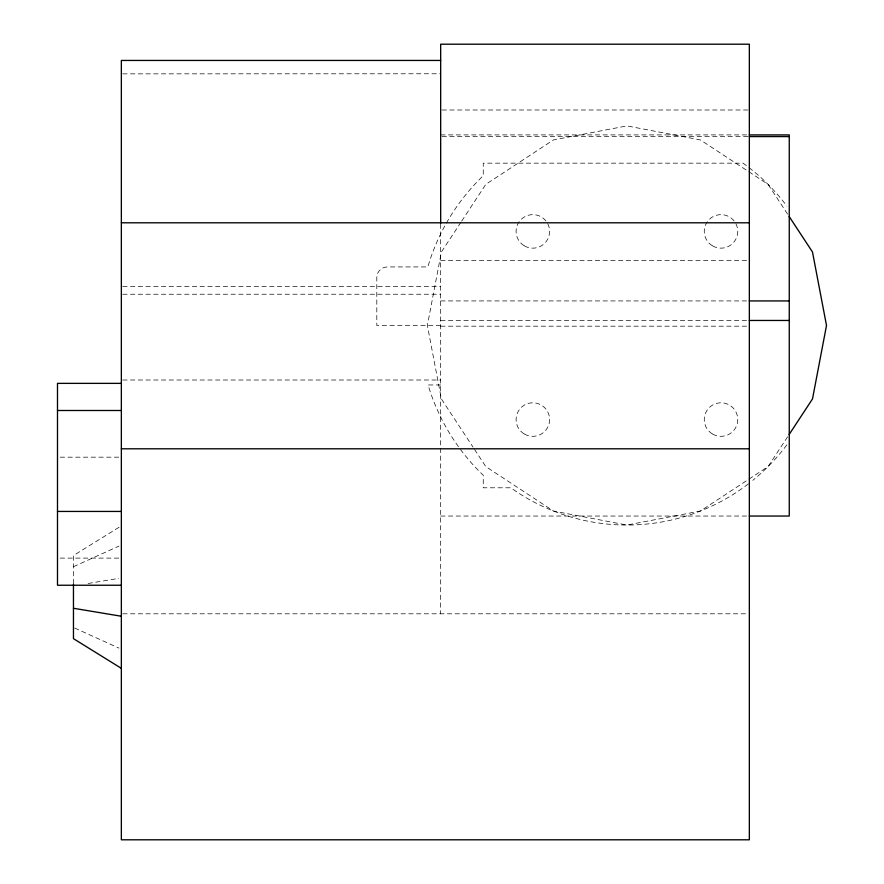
<?xml version="1.0" encoding="UTF-8"?>
<svg xmlns="http://www.w3.org/2000/svg" width="884" height="884" viewBox="0 0 884 884"><rect width="100%" height="100%" fill="white"/><g stroke="black" fill="none" stroke-linecap="round" stroke-linejoin="round"><path stroke-width="0.66" stroke-dasharray="4.42 3.31" d="M460.962 222.204L441.381 252.017L427.37 325.478L441.381 398.938L473.017 447.105M461.713 221.055L485.813 184.358L553.472 139.915L626.933 125.904L700.393 139.915L768.052 184.358L787.633 214.171M787.633 436.784L768.052 466.597L700.393 511.04L626.933 525.052L553.472 511.04L485.813 466.597L473.769 448.254M119.075 527.262L73.46 555.528L73.46 583.584M73.46 566.699L118.964 546.08M88.091 583.484L118.699 578.379M122.732 73.858L440.674 73.77M442.044 109.992L747.963 109.992M440.674 134.909L748.405 134.909M442.044 136.578L747.919 136.578M440.674 260.393L749.345 260.393M122.732 286.449L440.674 286.449M122.732 294.228L440.674 294.228M440.674 300.936L747.919 300.936M440.674 320.461L747.919 320.461M440.674 325.478L376.805 325.478L376.805 277.576A10.641 10.641 0 0 1 387.446 266.935L427.812 266.935L429.447 261.62A207.552 207.552 0 0 1 483.25 175.706L483.25 163.164L743.046 163.164A199.574 199.574 0 0 1 786.837 206.071M440.674 326.185L747.963 326.185M122.732 380.009L440.674 380.009M440.674 384.96L428.088 384.96L429.447 389.347A207.552 207.552 0 0 0 483.25 475.249L483.25 487.791L510.83 487.791A199.574 199.574 0 0 0 749.599 482.907M60.211 457.172L119.992 457.172M440.674 516.046L747.919 516.046M60.211 558.102L119.992 558.102M122.732 613.805L747.963 613.805M74.654 628.027L118.964 648.105M440.674 224.094L440.674 613.805M786.837 444.884A199.574 199.574 0 0 1 752.803 480.355M712.637 434.077A16.763 16.763 0 0 0 737.775 419.557A16.763 16.763 0 0 0 712.637 405.038A16.763 16.763 0 0 0 712.637 434.077M524.477 434.077A16.763 16.763 0 0 0 549.616 419.557A16.763 16.763 0 0 0 524.477 405.038A16.763 16.763 0 0 0 524.477 434.077M524.477 245.918A16.763 16.763 0 0 0 549.616 231.398A16.763 16.763 0 0 0 524.477 216.878A16.763 16.763 0 0 0 524.477 245.918M712.637 245.918A16.763 16.763 0 0 0 737.775 231.398A16.763 16.763 0 0 0 712.637 216.878A16.763 16.763 0 0 0 712.637 245.918"/><path stroke-width="1.33" d="M789.147 434.486L812.495 398.938L826.507 325.478L812.495 252.017L789.147 216.47M440.674 60.444L121.351 60.444L121.351 839.8L749.345 839.8L749.345 44.2L440.674 44.2L440.674 223.21M749.301 134.909L789.257 134.909L789.257 516.046L749.301 516.046M749.301 136.578L789.257 136.578M121.351 222.801L749.345 222.801M749.301 300.936L789.257 300.936M749.301 320.461L789.257 320.461M121.351 383.369L57.493 383.369L57.493 585.241L121.351 585.241M57.493 410.496L121.351 410.496M121.351 448.796L749.345 448.796M57.493 511.438L121.351 511.438M73.46 608.269L121.351 616.247M121.351 668.337L73.46 638.657L73.46 584.136"/></g></svg>
